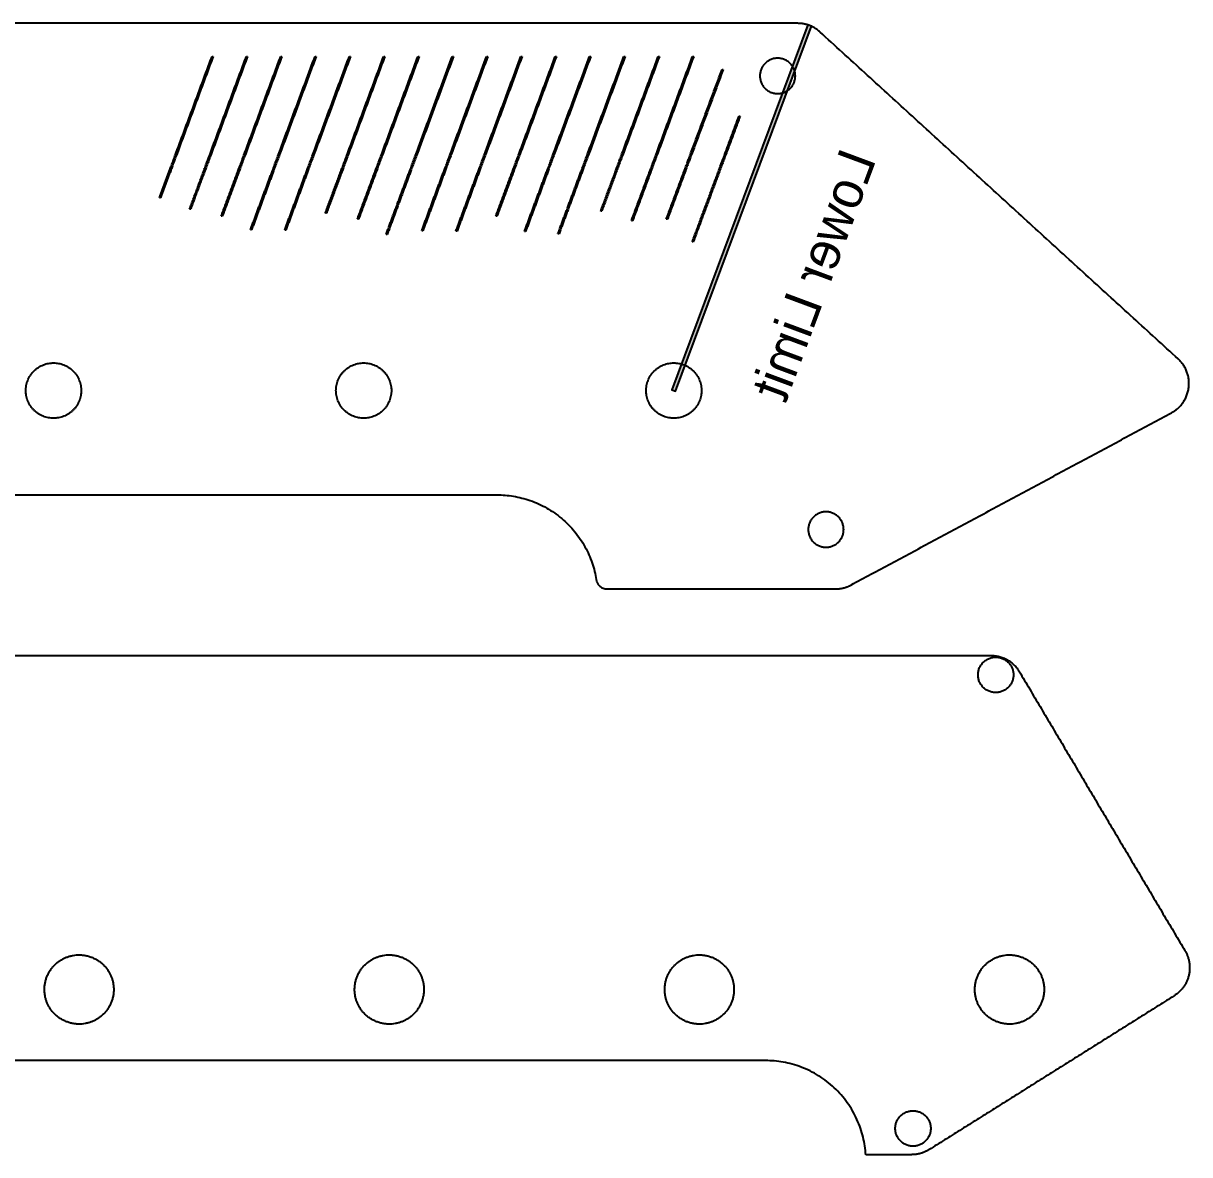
# Model space of a CAD drawing. Header units: inches. Extents: x -37.5 to 58.1, y -26.7 to 54.4.
# Drawn here: x -24.95 to -20.804, y 17.412 to 21.435 of the extents above; entities that cross this region are included whole.
import ezdxf

# ---------------------------------------------------------------- set-up
doc = ezdxf.new("R2010")
doc.units = ezdxf.units.IN
doc.header["$MEASUREMENT"] = 0
for name, color, linetype, true_color in [('cut clear acryl', 1, 'Continuous', 0xfb0007), ('cut white', 1, 'Continuous', 0xfb0007), ('etch clear acryl', 18, 'Continuous', 0x000000)]:
    doc.layers.add(name, color=color, linetype=linetype, true_color=true_color)

msp = doc.modelspace()

# ---------------------------------------------------------------- hatches: boundary and pattern name
at = {"layer": 'etch clear acryl'}
for points in [[(-22.1611, 21.4289), (-22.644, 20.1313), (-22.631, 20.1265), (-22.1483, 21.4239)], [(-24.4618, 20.8146), (-24.4658, 20.8146), (-24.4099, 20.9649), (-24.2788, 21.3172), (-24.2748, 21.3172), (-24.4059, 20.9649)], [(-24.3548, 20.7744), (-24.3587, 20.7744), (-24.2879, 20.9649), (-24.1568, 21.3172), (-24.1528, 21.3172), (-24.2839, 20.9649)], [(-24.2423, 20.7488), (-24.2463, 20.7488), (-24.1659, 20.9649), (-24.0347, 21.3172), (-24.0308, 21.3172), (-24.1619, 20.9649)], [(-24.1383, 20.7005), (-24.1422, 20.7005), (-24.0439, 20.9649), (-23.9127, 21.3172), (-23.9088, 21.3172), (-24.0399, 20.9649)], [(-24.0166, 20.6997), (-24.0205, 20.6997), (-23.9218, 20.9649), (-23.7907, 21.3172), (-23.7868, 21.3172), (-23.9179, 20.9649)], [(-23.8722, 20.7599), (-23.8761, 20.7599), (-23.7998, 20.9649), (-23.6687, 21.3172), (-23.6648, 21.3172), (-23.7959, 20.9649)], [(-23.758, 20.7388), (-23.762, 20.7388), (-23.6778, 20.9649), (-23.5467, 21.3172), (-23.5428, 21.3172), (-23.6739, 20.9649)], [(-23.6565, 20.6837), (-23.6604, 20.6837), (-23.5558, 20.9649), (-23.4247, 21.3172), (-23.4208, 21.3172), (-23.5519, 20.9649)], [(-23.5298, 20.6965), (-23.5337, 20.6965), (-23.4338, 20.9649), (-23.3027, 21.3172), (-23.2988, 21.3172), (-23.4299, 20.9649)], [(-23.4081, 20.6957), (-23.412, 20.6957), (-23.3118, 20.9649), (-23.1807, 21.3172), (-23.1768, 21.3172), (-23.3079, 20.9649)], [(-23.2662, 20.7491), (-23.2701, 20.7491), (-23.1898, 20.9649), (-23.0587, 21.3172), (-23.0548, 21.3172), (-23.1859, 20.9649)], [(-23.1646, 20.694), (-23.1686, 20.694), (-23.0678, 20.9649), (-22.9367, 21.3172), (-22.9328, 21.3172), (-23.0639, 20.9649)], [(-23.0455, 20.6865), (-23.0494, 20.6865), (-22.9458, 20.9649), (-22.8147, 21.3172), (-22.8107, 21.3172), (-22.9419, 20.9649)], [(-22.8935, 20.767), (-22.8974, 20.767), (-22.8238, 20.9649), (-22.6927, 21.3172), (-22.6887, 21.3172), (-22.8199, 20.9649)], [(-22.7844, 20.7323), (-22.7883, 20.7323), (-22.7018, 20.9649), (-22.5707, 21.3172), (-22.5667, 21.3172), (-22.6978, 20.9649)], [(-22.6602, 20.7383), (-22.6641, 20.7383), (-22.5798, 20.9649), (-22.466, 21.2708), (-22.462, 21.2708), (-22.5758, 20.9649)], [(-22.5682, 20.6575), (-22.5721, 20.6575), (-22.4578, 20.9649), (-22.4058, 21.1047), (-22.4018, 21.1047), (-22.4538, 20.9649)]]:
    msp.add_hatch(color=256, dxfattribs=at).paths.add_polyline_path(points, flags=0)

# ---------------------------------------------------------------- linework, layer by layer
at = {"layer": 'cut clear acryl'}
msp.add_line((-22.3114, 17.7467), (-26.4459, 17.7467), dxfattribs=at)
for points, weights, knots in [([(-24.7438, 20.1289), (-24.7438, 20.2273), (-24.8422, 20.2273), (-24.9407, 20.2273), (-24.9407, 20.1289), (-24.9407, 20.0305), (-24.8422, 20.0305), (-24.7438, 20.0305), (-24.7438, 20.1289)], [1, 0.707106781187, 1, 0.707106781187, 1, 0.707106781187, 1, 0.707106781187, 1], [0, 0, 0, 3.926991, 3.926991, 7.853982, 7.853982, 11.780972, 11.780972, 15.707963, 15.707963, 15.707963]), ([(-23.6414, 20.1289), (-23.6414, 20.2273), (-23.7399, 20.2273), (-23.8383, 20.2273), (-23.8383, 20.1289), (-23.8383, 20.0305), (-23.7399, 20.0305), (-23.6414, 20.0305), (-23.6414, 20.1289)], [1, 0.707106781187, 1, 0.707106781187, 1, 0.707106781187, 1, 0.707106781187, 1], [0, 0, 0, 3.926991, 3.926991, 7.853982, 7.853982, 11.780972, 11.780972, 15.707963, 15.707963, 15.707963]), ([(-22.5391, 20.1289), (-22.5391, 20.2273), (-22.6375, 20.2273), (-22.7359, 20.2273), (-22.7359, 20.1289), (-22.7359, 20.0305), (-22.6375, 20.0305), (-22.5391, 20.0305), (-22.5391, 20.1289)], [1, 0.707106781187, 1, 0.707106781187, 1, 0.707106781187, 1, 0.707106781187, 1], [0, 0, 0, 3.926991, 3.926991, 7.853982, 7.853982, 11.780972, 11.780972, 15.707963, 15.707963, 15.707963]), ([(-21.5561, 19.1182), (-21.5561, 19.0552), (-21.4932, 19.0552), (-21.4302, 19.0552), (-21.4302, 19.1182), (-21.4302, 19.1812), (-21.4932, 19.1812), (-21.5561, 19.1812), (-21.5561, 19.1182)], [1, 0.707106781187, 1, 0.707106781187, 1, 0.707106781187, 1, 0.707106781187, 1], [-10.053096, -10.053096, -10.053096, -7.539822, -7.539822, -5.026548, -5.026548, -2.513274, -2.513274, 0, 0, 0]), ([(-24.6361, 18.0424), (-24.679, 18.1577), (-24.7943, 18.1148), (-24.9096, 18.0719), (-24.8667, 17.9565), (-24.8238, 17.8412), (-24.7085, 17.8841), (-24.5932, 17.927), (-24.6361, 18.0424)], [1, 0.707106781187, 1, 0.707106781187, 1, 0.707106781187, 1, 0.707106781187, 1], [0, 0, 0, 3.926991, 3.926991, 7.853982, 7.853982, 11.780972, 11.780972, 15.707963, 15.707963, 15.707963]), ([(-23.5337, 18.0424), (-23.5766, 18.1577), (-23.6919, 18.1148), (-23.8072, 18.0719), (-23.7643, 17.9565), (-23.7214, 17.8412), (-23.6061, 17.8841), (-23.4908, 17.927), (-23.5337, 18.0424)], [1, 0.707106781187, 1, 0.707106781187, 1, 0.707106781187, 1, 0.707106781187, 1], [0, 0, 0, 3.926991, 3.926991, 7.853982, 7.853982, 11.780972, 11.780972, 15.707963, 15.707963, 15.707963]), ([(-22.4314, 18.0424), (-22.4743, 18.1577), (-22.5896, 18.1148), (-22.7049, 18.0719), (-22.662, 17.9565), (-22.6191, 17.8412), (-22.5038, 17.8841), (-22.3885, 17.927), (-22.4314, 18.0424)], [1, 0.707106781187, 1, 0.707106781187, 1, 0.707106781187, 1, 0.707106781187, 1], [0, 0, 0, 3.926991, 3.926991, 7.853982, 7.853982, 11.780972, 11.780972, 15.707963, 15.707963, 15.707963]), ([(-21.329, 18.0424), (-21.3719, 18.1577), (-21.4872, 18.1148), (-21.6025, 18.0719), (-21.5596, 17.9565), (-21.5167, 17.8412), (-21.4014, 17.8841), (-21.2861, 17.927), (-21.329, 18.0424)], [1, 0.707106781187, 1, 0.707106781187, 1, 0.707106781187, 1, 0.707106781187, 1], [0, 0, 0, 3.926991, 3.926991, 7.853982, 7.853982, 11.780972, 11.780972, 15.707963, 15.707963, 15.707963]), ([(-21.8503, 17.5054), (-21.8503, 17.4424), (-21.7873, 17.4424), (-21.7243, 17.4424), (-21.7243, 17.5054), (-21.7243, 17.5684), (-21.7873, 17.5684), (-21.8503, 17.5684), (-21.8503, 17.5054)], [1, 0.707106900396, 1, 0.707106781187, 1, 0.707106781187, 1, 0.707106781187, 1], [0, 0, 0, 2.513274, 2.513274, 5.026548, 5.026548, 7.539822, 7.539822, 10.053096, 10.053096, 10.053096])]:
    msp.add_rational_spline(points, weights, degree=2, knots=knots, dxfattribs=at)
for points in [[(-27.3503, 19.1871), (-24.4306, 19.1871), (-21.5108, 19.1871)], [(-21.4092, 19.1292), (-21.1149, 18.6333), (-20.8205, 18.1373)], [(-20.8592, 17.977), (-21.2945, 17.7036), (-21.7297, 17.4303)], [(-21.7926, 17.4122), (-21.8739, 17.4122), (-21.9552, 17.4122)]]:
    msp.add_open_spline(points, degree=2, dxfattribs=at)
for points, weights in [([(-21.5108, 19.1871), (-21.4435, 19.1871), (-21.4092, 19.1292)], [1, 0.869016389421, 1]), ([(-20.8205, 18.1373), (-20.7617, 18.0382), (-20.8592, 17.977)], [1, 0.715939822506, 1]), ([(-21.9552, 17.4122), (-21.9763, 17.7467), (-22.3114, 17.7467)], [1, 0.728964384913, 1]), ([(-21.7297, 17.4303), (-21.7585, 17.4122), (-21.7926, 17.4122)], [1, 0.960949284357, 1])]:
    msp.add_rational_spline(points, weights, degree=2, dxfattribs=at)
at = {"layer": 'cut white'}
for points in [[(-22.1975, 21.4346), (-25.1738, 21.4346), (-28.1501, 21.4346)], [(-20.8448, 20.2412), (-21.4813, 20.8225), (-22.1178, 21.4037)], [(-22.0078, 19.4376), (-21.4382, 19.7438), (-20.8685, 20.05)], [(-27.1641, 19.758), (-25.215, 19.758), (-23.2658, 19.758)], [(-22.8744, 19.4235), (-22.4691, 19.4235), (-22.0637, 19.4235)]]:
    msp.add_open_spline(points, degree=2, dxfattribs=at)
for points, weights in [([(-22.1178, 21.4037), (-22.1516, 21.4346), (-22.1975, 21.4346)], [1, 0.932317881929, 1]), ([(-20.8685, 20.05), (-20.7218, 20.1289), (-20.8448, 20.2412)], [1, 0.578303769188, 1]), ([(-23.2658, 19.758), (-22.9609, 19.758), (-22.9133, 19.4567)], [1, 0.747192137545, 0.965996209179]), ([(-22.9133, 19.4567), (-22.9081, 19.4235), (-22.8744, 19.4235)], [1, 0.760229159996, 1]), ([(-22.0637, 19.4235), (-22.034, 19.4235), (-22.0078, 19.4376)], [1, 0.96974266753, 1])]:
    msp.add_rational_spline(points, weights, degree=2, dxfattribs=at)
for points, knots in [([(-22.3315, 21.2476), (-22.3315, 21.3106), (-22.2685, 21.3106), (-22.2055, 21.3106), (-22.2055, 21.2476), (-22.2055, 21.1847), (-22.2685, 21.1847), (-22.3315, 21.1847), (-22.3315, 21.2476)], [0, 0, 0, 2.513274, 2.513274, 5.026548, 5.026548, 7.539822, 7.539822, 10.053096, 10.053096, 10.053096]), ([(-22.1597, 19.6349), (-22.1597, 19.6978), (-22.0967, 19.6978), (-22.0337, 19.6978), (-22.0337, 19.6349), (-22.0337, 19.5719), (-22.0967, 19.5719), (-22.1597, 19.5719), (-22.1597, 19.6349)], [-10.053096, -10.053096, -10.053096, -7.539822, -7.539822, -5.026548, -5.026548, -2.513274, -2.513274, 0, 0, 0])]:
    msp.add_rational_spline(points, [1, 0.707106781187, 1, 0.707106781187, 1, 0.707106781187, 1, 0.707106781187, 1], degree=2, knots=knots, dxfattribs=at)
at = {"layer": 'etch clear acryl'}
msp.add_line((-22.1483, 21.4239), (-22.1611, 21.4289), dxfattribs=at)
msp.add_lwpolyline([(-22.1611, 21.4289), (-22.644, 20.1313), (-22.631, 20.1265), (-22.1483, 21.4239)], dxfattribs=at)
for points, knots in [([(-24.4658, 20.8146), (-24.4378, 20.8897), (-24.4099, 20.9649), (-24.3443, 21.141), (-24.2788, 21.3172)], [-13.403171, -13.403171, -13.403171, -6.013691, -6.013691, 3.536008, 3.536008, 3.536008]), ([(-24.2748, 21.3172), (-24.3404, 21.141), (-24.4059, 20.9649), (-24.4339, 20.8897), (-24.4618, 20.8146)], [3.636008, 3.636008, 3.636008, 13.185707, 13.185707, 20.575187, 20.575187, 20.575187]), ([(-24.3587, 20.7744), (-24.3233, 20.8696), (-24.2879, 20.9649), (-24.2223, 21.141), (-24.1568, 21.3172)], [-10.889036, -10.889036, -10.889036, -2.242489, -2.242489, 7.307211, 7.307211, 7.307211]), ([(-24.1528, 21.3172), (-24.2184, 21.141), (-24.2839, 20.9649), (-24.3194, 20.8696), (-24.3548, 20.7744)], [7.407211, 7.407211, 7.407211, 16.95691, 16.95691, 25.603457, 25.603457, 25.603457]), ([(-24.2463, 20.7488), (-24.2061, 20.8568), (-24.1659, 20.9649), (-24.1003, 21.141), (-24.0347, 21.3172)], [-9.476503, -9.476503, -9.476503, -0.123689, -0.123689, 9.42601, 9.42601, 9.42601]), ([(-24.0308, 21.3172), (-24.0964, 21.141), (-24.1619, 20.9649), (-24.2021, 20.8568), (-24.2423, 20.7488)], [9.52601, 9.52601, 9.52601, 19.07571, 19.07571, 28.428524, 28.428524, 28.428524]), ([(-24.1422, 20.7005), (-24.093, 20.8327), (-24.0439, 20.9649), (-23.9783, 21.141), (-23.9127, 21.3172)], [-7.149206, -7.149206, -7.149206, 3.367255, 3.367255, 12.916955, 12.916955, 12.916955]), ([(-23.9088, 21.3172), (-23.9744, 21.141), (-24.0399, 20.9649), (-24.0891, 20.8327), (-24.1383, 20.7005)], [13.016955, 13.016955, 13.016955, 22.566654, 22.566654, 33.083116, 33.083116, 33.083116]), ([(-24.0205, 20.6997), (-23.9712, 20.8323), (-23.9218, 20.9649), (-23.8563, 21.141), (-23.7907, 21.3172)], [-7.113537, -7.113537, -7.113537, 3.42076, 3.42076, 12.970459, 12.970459, 12.970459]), ([(-23.7868, 21.3172), (-23.8524, 21.141), (-23.9179, 20.9649), (-23.9672, 20.8323), (-24.0166, 20.6997)], [13.070459, 13.070459, 13.070459, 22.620158, 22.620158, 33.154455, 33.154455, 33.154455]), ([(-23.8761, 20.7599), (-23.838, 20.8624), (-23.7998, 20.9649), (-23.7343, 21.141), (-23.6687, 21.3172)], [-10.073155, -10.073155, -10.073155, -1.018667, -1.018667, 8.531032, 8.531032, 8.531032]), ([(-23.6648, 21.3172), (-23.7303, 21.141), (-23.7959, 20.9649), (-23.834, 20.8624), (-23.8722, 20.7599)], [8.631032, 8.631032, 8.631032, 18.180732, 18.180732, 27.235219, 27.235219, 27.235219]), ([(-23.762, 20.7388), (-23.7199, 20.8518), (-23.6778, 20.9649), (-23.6123, 21.141), (-23.5467, 21.3172)], [-8.961097, -8.961097, -8.961097, 0.64942, 0.64942, 10.19912, 10.19912, 10.19912]), ([(-23.5428, 21.3172), (-23.6083, 21.141), (-23.6739, 20.9649), (-23.716, 20.8518), (-23.758, 20.7388)], [10.29912, 10.29912, 10.29912, 19.848819, 19.848819, 29.459336, 29.459336, 29.459336]), ([(-23.6604, 20.6837), (-23.6081, 20.8243), (-23.5558, 20.9649), (-23.4903, 21.141), (-23.4247, 21.3172)], [-6.425724, -6.425724, -6.425724, 4.452479, 4.452479, 14.002178, 14.002178, 14.002178]), ([(-23.4208, 21.3172), (-23.4863, 21.141), (-23.5519, 20.9649), (-23.6042, 20.8243), (-23.6565, 20.6837)], [14.102178, 14.102178, 14.102178, 23.651877, 23.651877, 34.53008, 34.53008, 34.53008]), ([(-23.5337, 20.6965), (-23.4838, 20.8307), (-23.4338, 20.9649), (-23.3683, 21.141), (-23.3027, 21.3172)], [-6.971816, -6.971816, -6.971816, 3.633341, 3.633341, 13.18304, 13.18304, 13.18304]), ([(-23.2988, 21.3172), (-23.3643, 21.141), (-23.4299, 20.9649), (-23.4798, 20.8307), (-23.5298, 20.6965)], [13.28304, 13.28304, 13.28304, 22.832739, 22.832739, 33.437896, 33.437896, 33.437896]), ([(-23.412, 20.6957), (-23.3619, 20.8303), (-23.3118, 20.9649), (-23.2463, 21.141), (-23.1807, 21.3172)], [-6.936623, -6.936623, -6.936623, 3.68613, 3.68613, 13.235829, 13.235829, 13.235829]), ([(-23.1768, 21.3172), (-23.2423, 21.141), (-23.3079, 20.9649), (-23.358, 20.8303), (-23.4081, 20.6957)], [13.335829, 13.335829, 13.335829, 22.885529, 22.885529, 33.508282, 33.508282, 33.508282]), ([(-23.2701, 20.7491), (-23.23, 20.857), (-23.1898, 20.9649), (-23.1243, 21.141), (-23.0587, 21.3172)], [-9.49396, -9.49396, -9.49396, -0.149874, -0.149874, 9.399825, 9.399825, 9.399825]), ([(-23.0548, 21.3172), (-23.1203, 21.141), (-23.1859, 20.9649), (-23.226, 20.857), (-23.2662, 20.7491)], [9.499825, 9.499825, 9.499825, 19.049524, 19.049524, 28.39361, 28.39361, 28.39361]), ([(-23.1686, 20.694), (-23.1182, 20.8295), (-23.0678, 20.9649), (-23.0022, 21.141), (-22.9367, 21.3172)], [-6.86652, -6.86652, -6.86652, 3.791286, 3.791286, 13.340985, 13.340985, 13.340985]), ([(-22.9328, 21.3172), (-22.9983, 21.141), (-23.0639, 20.9649), (-23.1143, 20.8295), (-23.1646, 20.694)], [13.440985, 13.440985, 13.440985, 22.990684, 22.990684, 33.648489, 33.648489, 33.648489]), ([(-23.0494, 20.6865), (-22.9976, 20.8257), (-22.9458, 20.9649), (-22.8802, 21.141), (-22.8147, 21.3172)], [-6.541558, -6.541558, -6.541558, 4.278729, 4.278729, 13.828428, 13.828428, 13.828428]), ([(-22.8107, 21.3172), (-22.8763, 21.141), (-22.9419, 20.9649), (-22.9937, 20.8257), (-23.0455, 20.6865)], [13.928428, 13.928428, 13.928428, 23.478127, 23.478127, 34.298414, 34.298414, 34.298414]), ([(-22.8974, 20.767), (-22.8606, 20.8659), (-22.8238, 20.9649), (-22.7582, 21.141), (-22.6927, 21.3172)], [-10.467136, -10.467136, -10.467136, -1.609638, -1.609638, 7.940061, 7.940061, 7.940061]), ([(-22.6887, 21.3172), (-22.7543, 21.141), (-22.8199, 20.9649), (-22.8567, 20.8659), (-22.8935, 20.767)], [8.040061, 8.040061, 8.040061, 17.58976, 17.58976, 26.447258, 26.447258, 26.447258]), ([(-22.7883, 20.7323), (-22.7451, 20.8486), (-22.7018, 20.9649), (-22.6362, 21.141), (-22.5707, 21.3172)], [-8.638588, -8.638588, -8.638588, 1.133184, 1.133184, 10.682883, 10.682883, 10.682883]), ([(-22.5667, 21.3172), (-22.6323, 21.141), (-22.6978, 20.9649), (-22.7411, 20.8486), (-22.7844, 20.7323)], [10.782883, 10.782883, 10.782883, 20.332582, 20.332582, 30.104353, 30.104353, 30.104353]), ([(-22.6641, 20.7383), (-22.6219, 20.8516), (-22.5798, 20.9649), (-22.5229, 21.1178), (-22.466, 21.2708)], [-11.456612, -11.456612, -11.456612, -1.834129, -1.834129, 6.455847, 6.455847, 6.455847]), ([(-22.462, 21.2708), (-22.5189, 21.1178), (-22.5758, 20.9649), (-22.618, 20.8516), (-22.6602, 20.7383)], [6.555847, 6.555847, 6.555847, 14.845822, 14.845822, 24.468305, 24.468305, 24.468305]), ([(-22.5721, 20.6575), (-22.515, 20.8112), (-22.4578, 20.9649), (-22.4318, 21.0348), (-22.4058, 21.1047)], [-16.893616, -16.893616, -16.893616, -5.488163, -5.488163, -1.69966, -1.69966, -1.69966]), ([(-22.4018, 21.1047), (-22.4278, 21.0348), (-22.4538, 20.9649), (-22.511, 20.8112), (-22.5682, 20.6575)], [-1.59966, -1.59966, -1.59966, 2.188842, 2.188842, 13.594296, 13.594296, 13.594296])]:
    msp.add_open_spline(points, degree=2, knots=knots, dxfattribs=at)
for points in [[(-24.2788, 21.3172), (-24.2768, 21.3172), (-24.2748, 21.3172)], [(-24.1568, 21.3172), (-24.1548, 21.3172), (-24.1528, 21.3172)], [(-24.0347, 21.3172), (-24.0328, 21.3172), (-24.0308, 21.3172)], [(-23.9127, 21.3172), (-23.9108, 21.3172), (-23.9088, 21.3172)], [(-23.7907, 21.3172), (-23.7888, 21.3172), (-23.7868, 21.3172)], [(-23.6687, 21.3172), (-23.6668, 21.3172), (-23.6648, 21.3172)], [(-23.5467, 21.3172), (-23.5448, 21.3172), (-23.5428, 21.3172)], [(-23.4247, 21.3172), (-23.4227, 21.3172), (-23.4208, 21.3172)], [(-23.3027, 21.3172), (-23.3007, 21.3172), (-23.2988, 21.3172)], [(-23.1807, 21.3172), (-23.1787, 21.3172), (-23.1768, 21.3172)], [(-23.0587, 21.3172), (-23.0567, 21.3172), (-23.0548, 21.3172)], [(-22.9367, 21.3172), (-22.9347, 21.3172), (-22.9328, 21.3172)], [(-22.8147, 21.3172), (-22.8127, 21.3172), (-22.8107, 21.3172)], [(-22.6927, 21.3172), (-22.6907, 21.3172), (-22.6887, 21.3172)], [(-22.5707, 21.3172), (-22.5687, 21.3172), (-22.5667, 21.3172)], [(-22.466, 21.2708), (-22.464, 21.2708), (-22.462, 21.2708)], [(-22.4058, 21.1047), (-22.4038, 21.1047), (-22.4018, 21.1047)], [(-24.4618, 20.8146), (-24.4638, 20.8146), (-24.4658, 20.8146)], [(-24.3548, 20.7744), (-24.3568, 20.7744), (-24.3587, 20.7744)], [(-24.2423, 20.7488), (-24.2443, 20.7488), (-24.2463, 20.7488)], [(-23.8722, 20.7599), (-23.8741, 20.7599), (-23.8761, 20.7599)], [(-23.758, 20.7388), (-23.76, 20.7388), (-23.762, 20.7388)], [(-23.2662, 20.7491), (-23.2681, 20.7491), (-23.2701, 20.7491)], [(-22.8935, 20.767), (-22.8954, 20.767), (-22.8974, 20.767)], [(-22.7844, 20.7323), (-22.7863, 20.7323), (-22.7883, 20.7323)], [(-22.6602, 20.7383), (-22.6621, 20.7383), (-22.6641, 20.7383)], [(-24.1383, 20.7005), (-24.1403, 20.7005), (-24.1422, 20.7005)], [(-24.0166, 20.6997), (-24.0186, 20.6997), (-24.0205, 20.6997)], [(-23.5298, 20.6965), (-23.5317, 20.6965), (-23.5337, 20.6965)], [(-23.4081, 20.6957), (-23.41, 20.6957), (-23.412, 20.6957)], [(-23.1646, 20.694), (-23.1666, 20.694), (-23.1686, 20.694)], [(-23.6565, 20.6837), (-23.6585, 20.6837), (-23.6604, 20.6837)], [(-23.0455, 20.6865), (-23.0474, 20.6865), (-23.0494, 20.6865)], [(-22.5682, 20.6575), (-22.5702, 20.6575), (-22.5721, 20.6575)]]:
    msp.add_open_spline(points, degree=2, dxfattribs=at)

# ---------------------------------------------------------------- texts
at = {"layer": 'etch clear acryl', "extrusion": (0, 0, -1), "insert": (-22.0435, 20.9979), "char_height": 0.135288, "width": 1.047656, "attachment_point": 1, "text_direction": (-0.348736, -0.937221, 0), "line_spacing_factor": 0.963855}
msp.add_mtext('\\fFOT-Rodin Pro M;Lower Limit', dxfattribs=at)

doc.saveas('drawing.dxf')
